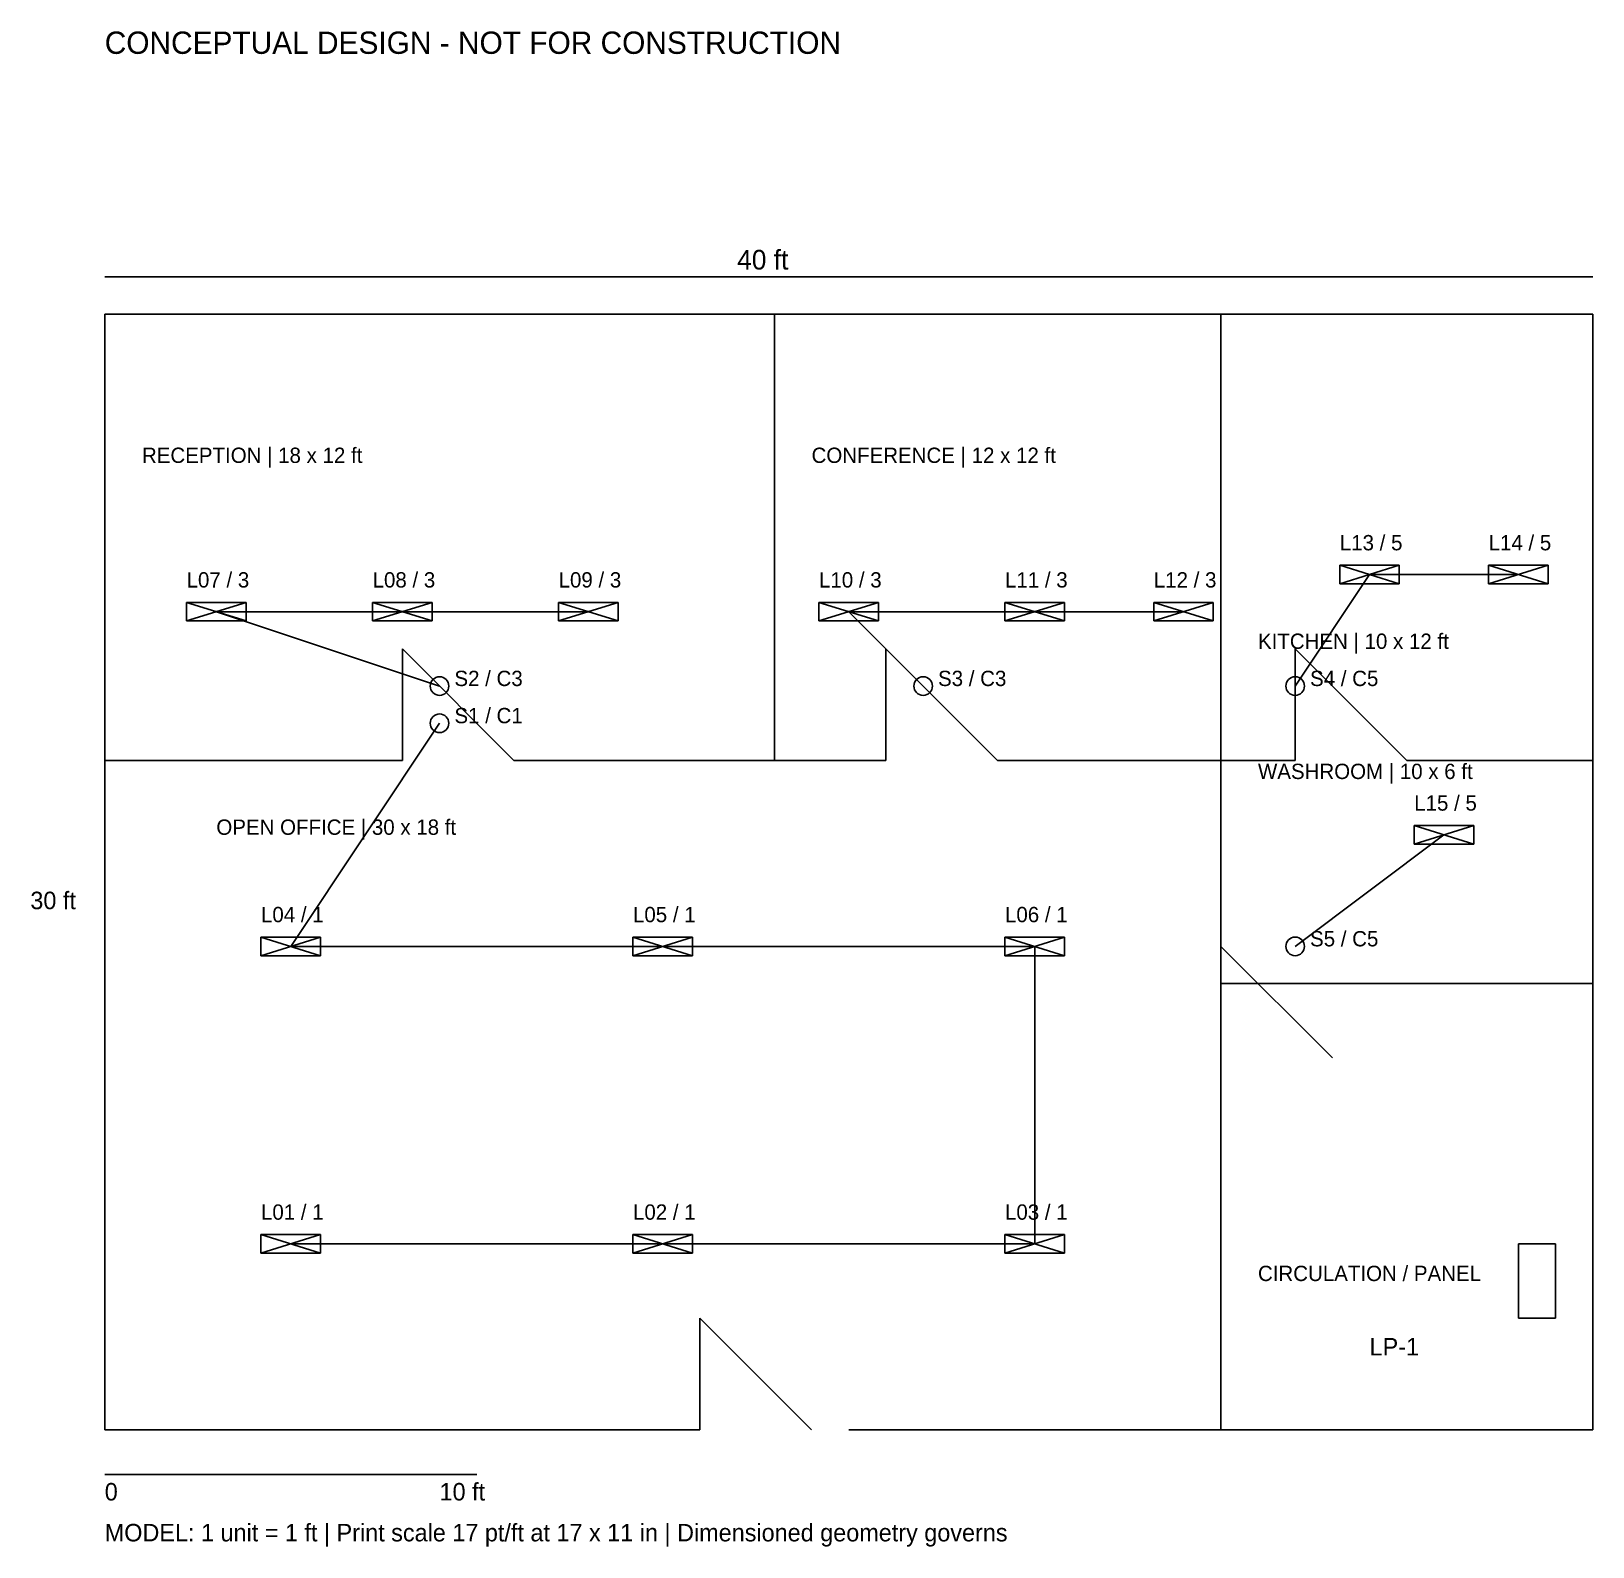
# Model space of a CAD drawing. Header units: feet. Extents: x -2 to 40, y -3.1 to 37.6.
import ezdxf

# ---------------------------------------------------------------- set-up
doc = ezdxf.new("R2010")
doc.units = ezdxf.units.FT
for name, color, linetype in [('A-DOORS', 8, 'Continuous'), ('A-WALLS', 7, 'Continuous'), ('E-CIRCUITS', 6, 'Continuous'), ('E-LIGHTING', 3, 'Continuous'), ('E-POWER', 4, 'Continuous'), ('E-SWITCHES', 2, 'Continuous'), ('E-TEXT', 7, 'Continuous')]:
    doc.layers.add(name, color=color, linetype=linetype)

msp = doc.modelspace()

# ---------------------------------------------------------------- linework, layer by layer
at = {"layer": 'A-DOORS'}
for p, q in [((8, 18), (8, 21)), ((8, 21), (11, 18)), ((21, 18), (21, 21)), ((21, 21), (24, 18)), ((32, 18), (32, 21)), ((32, 21), (35, 18)), ((30, 10), (30, 13)), ((30, 13), (33, 10)), ((16, 0), (16, 3)), ((16, 3), (19, 0))]:
    msp.add_line(p, q, dxfattribs=at)
at = {"layer": 'A-WALLS'}
for p, q in [((40, 30), (0, 30)), ((0, 30), (0, 0)), ((18, 18), (18, 30)), ((30, 18), (30, 30)), ((40, 0), (40, 30)), ((0, 18), (8, 18)), ((11, 18), (18, 18)), ((18, 18), (21, 18)), ((24, 18), (30, 18)), ((30, 13), (30, 18)), ((30, 18), (32, 18)), ((35, 18), (40, 18)), ((30, 12), (40, 12)), ((30, 0), (30, 10)), ((0, 0), (16, 0)), ((20, 0), (40, 0))]:
    msp.add_line(p, q, dxfattribs=at)
at = {"layer": 'E-CIRCUITS'}
for p, q in [((32, 20), (34, 23)), ((34, 23), (38, 23)), ((9, 20), (3, 22)), ((3, 22), (8, 22)), ((8, 22), (13, 22)), ((22, 20), (20, 22)), ((20, 22), (25, 22)), ((25, 22), (29, 22)), ((9, 19), (5, 13)), ((32, 13), (36, 16)), ((5, 13), (15, 13)), ((15, 13), (25, 13)), ((25, 13), (25, 5)), ((15, 5), (5, 5)), ((25, 5), (15, 5))]:
    msp.add_line(p, q, dxfattribs=at)
at = {"layer": 'E-LIGHTING'}
for p, q in [((34.8, 23.25), (33.2, 23.25)), ((33.2, 23.25), (33.2, 22.75)), ((33.2, 22.75), (34.8, 23.25)), ((33.2, 23.25), (34.8, 22.75)), ((34.8, 22.75), (34.8, 23.25)), ((38.8, 23.25), (37.2, 23.25)), ((37.2, 23.25), (37.2, 22.75)), ((37.2, 22.75), (38.8, 23.25)), ((37.2, 23.25), (38.8, 22.75)), ((38.8, 22.75), (38.8, 23.25)), ((33.2, 22.75), (34.8, 22.75)), ((37.2, 22.75), (38.8, 22.75)), ((3.8, 22.25), (2.2, 22.25)), ((2.2, 22.25), (2.2, 21.75)), ((2.2, 21.75), (3.8, 22.25)), ((2.2, 22.25), (3.8, 21.75)), ((3.8, 21.75), (3.8, 22.25)), ((8.8, 22.25), (7.2, 22.25)), ((7.2, 22.25), (7.2, 21.75)), ((7.2, 21.75), (8.8, 22.25)), ((7.2, 22.25), (8.8, 21.75)), ((8.8, 21.75), (8.8, 22.25)), ((13.8, 22.25), (12.2, 22.25)), ((12.2, 22.25), (12.2, 21.75)), ((12.2, 21.75), (13.8, 22.25)), ((12.2, 22.25), (13.8, 21.75)), ((13.8, 21.75), (13.8, 22.25)), ((20.8, 22.25), (19.2, 22.25)), ((19.2, 22.25), (19.2, 21.75)), ((19.2, 21.75), (20.8, 22.25)), ((19.2, 22.25), (20.8, 21.75)), ((20.8, 21.75), (20.8, 22.25)), ((25.8, 22.25), (24.2, 22.25)), ((24.2, 22.25), (24.2, 21.75)), ((24.2, 21.75), (25.8, 22.25)), ((24.2, 22.25), (25.8, 21.75)), ((25.8, 21.75), (25.8, 22.25)), ((29.8, 22.25), (28.2, 22.25)), ((28.2, 22.25), (28.2, 21.75)), ((28.2, 21.75), (29.8, 22.25)), ((28.2, 22.25), (29.8, 21.75)), ((29.8, 21.75), (29.8, 22.25)), ((2.2, 21.75), (3.8, 21.75)), ((7.2, 21.75), (8.8, 21.75)), ((12.2, 21.75), (13.8, 21.75)), ((19.2, 21.75), (20.8, 21.75)), ((24.2, 21.75), (25.8, 21.75)), ((28.2, 21.75), (29.8, 21.75)), ((36.8, 16.25), (35.2, 16.25)), ((35.2, 16.25), (35.2, 15.75)), ((35.2, 15.75), (36.8, 16.25)), ((35.2, 16.25), (36.8, 15.75)), ((36.8, 15.75), (36.8, 16.25)), ((35.2, 15.75), (36.8, 15.75)), ((5.8, 13.25), (4.2, 13.25)), ((4.2, 13.25), (4.2, 12.75)), ((4.2, 12.75), (5.8, 13.25)), ((4.2, 13.25), (5.8, 12.75)), ((5.8, 12.75), (5.8, 13.25)), ((15.8, 13.25), (14.2, 13.25)), ((14.2, 13.25), (14.2, 12.75)), ((14.2, 12.75), (15.8, 13.25)), ((14.2, 13.25), (15.8, 12.75)), ((15.8, 12.75), (15.8, 13.25)), ((25.8, 13.25), (24.2, 13.25)), ((24.2, 13.25), (24.2, 12.75)), ((24.2, 12.75), (25.8, 13.25)), ((24.2, 13.25), (25.8, 12.75)), ((25.8, 12.75), (25.8, 13.25)), ((4.2, 12.75), (5.8, 12.75)), ((14.2, 12.75), (15.8, 12.75)), ((24.2, 12.75), (25.8, 12.75)), ((5.8, 5.25), (4.2, 5.25)), ((4.2, 5.25), (4.2, 4.75)), ((4.2, 4.75), (5.8, 5.25)), ((4.2, 5.25), (5.8, 4.75)), ((5.8, 4.75), (5.8, 5.25)), ((15.8, 5.25), (14.2, 5.25)), ((14.2, 5.25), (14.2, 4.75)), ((14.2, 4.75), (15.8, 5.25)), ((14.2, 5.25), (15.8, 4.75)), ((15.8, 4.75), (15.8, 5.25)), ((25.8, 5.25), (24.2, 5.25)), ((24.2, 5.25), (24.2, 4.75)), ((24.2, 4.75), (25.8, 5.25)), ((24.2, 5.25), (25.8, 4.75)), ((25.8, 4.75), (25.8, 5.25)), ((4.2, 4.75), (5.8, 4.75)), ((14.2, 4.75), (15.8, 4.75)), ((24.2, 4.75), (25.8, 4.75))]:
    msp.add_line(p, q, dxfattribs=at)
at = {"layer": 'E-POWER'}
for p, q in [((39, 5), (38, 5)), ((38, 5), (38, 3)), ((39, 3), (39, 5)), ((38, 3), (39, 3))]:
    msp.add_line(p, q, dxfattribs=at)
at = {"layer": 'E-SWITCHES'}
for centre in [(9, 20), (22, 20), (32, 20), (9, 19), (32, 13)]:
    msp.add_circle(centre, 0.25, dxfattribs=at)
at = {"layer": 'E-TEXT'}
for p, q in [((0, 31), (40, 31)), ((0, -1.2), (10, -1.2))]:
    msp.add_line(p, q, dxfattribs=at)

# ---------------------------------------------------------------- texts
at = {"layer": 'E-SWITCHES'}
for s, p in [('S2 / C3', (9.4, 20)), ('S3 / C3', (22.4, 20)), ('S4 / C5', (32.4, 20)), ('S1 / C1', (9.4, 19)), ('S5 / C5', (32.4, 13))]:
    msp.add_text(s, height=0.4118, dxfattribs=at).set_placement(p)
at = {"layer": 'E-TEXT'}
for s, height, p in [('CONCEPTUAL DESIGN - NOT FOR CONSTRUCTION', 0.6, (0, 37)), ('40 ft', 0.5294, (17, 31.2)), ('RECEPTION | 18 x 12 ft', 0.41176, (1, 26)), ('CONFERENCE | 12 x 12 ft', 0.41176, (19, 26)), ('L13 / 5', 0.4118, (33.2, 23.65)), ('L14 / 5', 0.4118, (37.2, 23.65)), ('L07 / 3', 0.4118, (2.2, 22.65)), ('L08 / 3', 0.4118, (7.2, 22.65)), ('L09 / 3', 0.4118, (12.2, 22.65)), ('L10 / 3', 0.4118, (19.2, 22.65)), ('L11 / 3', 0.4118, (24.2, 22.65)), ('L12 / 3', 0.4118, (28.2, 22.65)), ('KITCHEN | 10 x 12 ft', 0.41176, (31, 21)), ('WASHROOM | 10 x 6 ft', 0.41176, (31, 17.5)), ('L15 / 5', 0.4118, (35.2, 16.65)), ('OPEN OFFICE | 30 x 18 ft', 0.41176, (3, 16)), ('30 ft', 0.4706, (-2, 14)), ('L04 / 1', 0.4118, (4.2, 13.65)), ('L05 / 1', 0.4118, (14.2, 13.65)), ('L06 / 1', 0.4118, (24.2, 13.65)), ('L01 / 1', 0.4118, (4.2, 5.65)), ('L02 / 1', 0.4118, (14.2, 5.65)), ('L03 / 1', 0.4118, (24.2, 5.65)), ('CIRCULATION / PANEL', 0.41176, (31, 4)), ('LP-1', 0.4706, (34, 2)), ('0', 0.471, (0, -1.9)), ('10 ft', 0.4706, (9, -1.9)), ('MODEL: 1 unit = 1 ft | Print scale 17 pt/ft at 17 x 11 in | Dimensioned geometry governs', 0.47059, (0, -3))]:
    msp.add_text(s, height=height, dxfattribs=at).set_placement(p)

doc.saveas('drawing.dxf')
